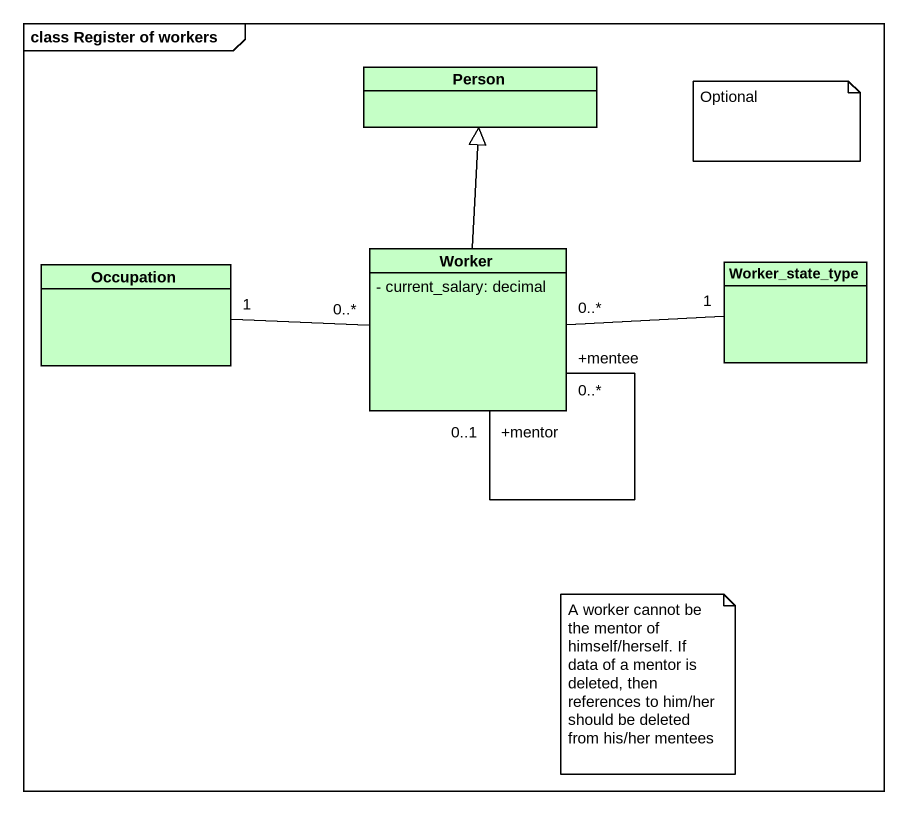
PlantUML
@startuml
mainframe class Register of workers
hide circle
hide empty members
skinparam classAttributeIconSize 0
class "Person" as Person_ #C5FFC6
class Occupation #C5FFC6
class Worker #C5FFC6 {
  - current_salary: decimal
}
class Worker_state_type #C5FFC6
Occupation "1" -right- "0..*" Worker
Worker -up-|> Person_
Worker "+mentor\n0..1" -- "+mentee\n0..*" Worker
Worker_state_type "1" -left- "0..*" Worker
note as N1
  Optional
end note
note as N2
  A worker cannot be the mentor of himself/herself. If data of a mentor is deleted, then references to him/her should be deleted from his/her mentees
end note
@enduml
